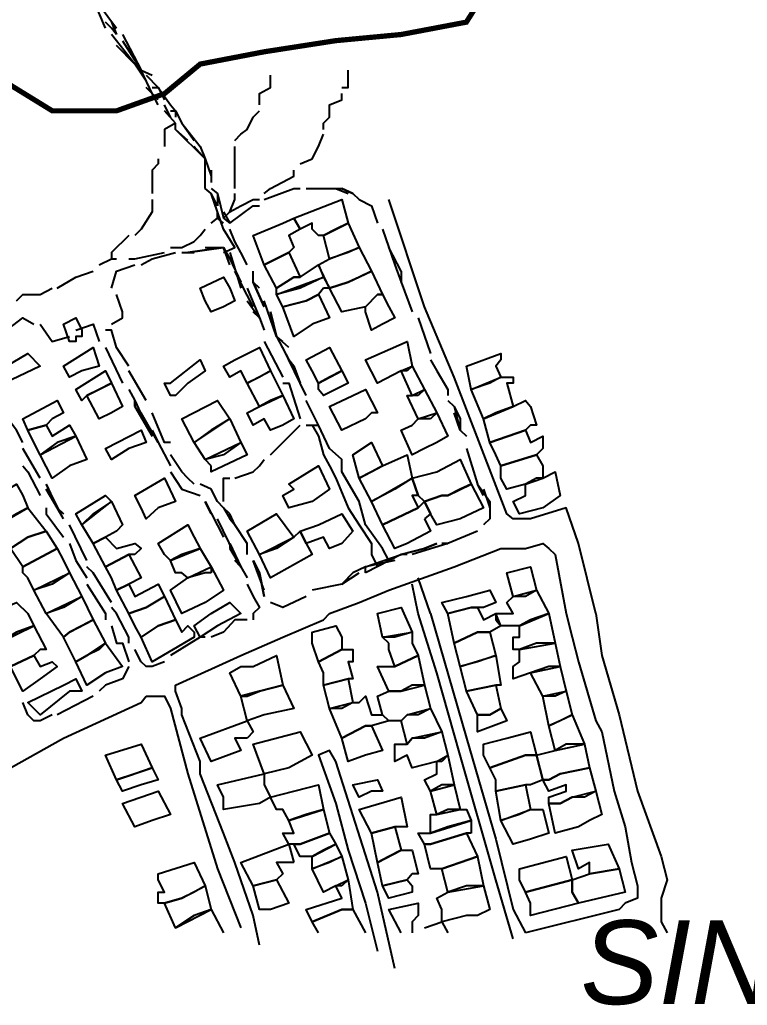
# Model space of a CAD drawing. Header units: millimetres. Extents: x -3588 to 75209, y -3737 to 38254.
# Drawn here: x 6428.2 to 6594.9, y 5044.2 to 5270 of the extents above; entities that cross this region are included whole.
import ezdxf

# ---------------------------------------------------------------- set-up
doc = ezdxf.new("R2010")
doc.units = ezdxf.units.MM
doc.layers.add('P', color=253, linetype='Continuous')
doc.layers.add('T', color=7, linetype='Continuous')

msp = doc.modelspace()

# ---------------------------------------------------------------- linework, layer by layer
at = {"layer": 'P', "const_width": 1.2}
for points in [[(6354.334, 5274.82), (6355.47, 5269.458), (6355.47, 5262.673), (6356.879, 5258.448), (6367.889, 5255.903), (6394.984, 5261.264), (6405.722, 5261.264), (6419.261, 5261.264), (6424.639, 5255.903), (6435.633, 5249.134), (6450.324, 5249.134), (6461.335, 5253.087), (6469.513, 5259.856), (6484.188, 5262.673), (6500.56, 5265.217), (6515.524, 5266.626), (6530.487, 5269.458), (6537.257, 5280.181)], [(6537.257, 5280.181), (6530.487, 5269.458), (6515.524, 5266.626), (6500.56, 5265.217), (6484.188, 5262.673), (6469.513, 5259.856), (6461.335, 5253.087), (6450.324, 5249.134), (6435.633, 5249.134), (6424.639, 5255.903), (6419.261, 5261.264), (6405.722, 5261.264), (6394.984, 5261.264), (6367.889, 5255.903), (6356.879, 5258.448), (6355.47, 5262.673), (6355.47, 5269.458), (6354.334, 5274.82)]]:
    msp.add_lwpolyline(points, dxfattribs=at)
at = {"layer": 'P'}
for points in [[(6447.78, 5268.05), (6444.963, 5274.82), (6443.539, 5276.228)], [(6446.372, 5276.228), (6446.372, 5273.411), (6450.324, 5268.05)], [(6450.324, 5266.626), (6449.188, 5268.05), (6447.78, 5269.458)], [(6449.188, 5269.458), (6450.324, 5266.626)], [(6454.549, 5259.856), (6450.324, 5265.217), (6449.188, 5266.626)], [(6451.733, 5266.626), (6455.958, 5258.448)], [(6451.733, 5265.217), (6455.958, 5258.448), (6458.502, 5257.312)], [(6457.094, 5255.903), (6454.549, 5259.856), (6450.324, 5264.097)], [(6459.911, 5250.542), (6458.502, 5253.087), (6455.958, 5258.448)], [(6501.984, 5254.495), (6503.393, 5254.495), (6503.393, 5258.448)], [(6457.094, 5257.312), (6459.911, 5254.495), (6462.743, 5250.542)], [(6483.068, 5250.542), (6483.068, 5251.662), (6483.068, 5253.087), (6485.613, 5254.495), (6485.613, 5257.312)], [(6459.911, 5251.662), (6458.502, 5253.087), (6457.094, 5254.495)], [(6458.502, 5254.495), (6459.911, 5254.495), (6461.335, 5251.662)], [(6497.743, 5244.893), (6497.743, 5246.301), (6499.152, 5247.725), (6499.152, 5250.542), (6501.984, 5251.662), (6501.984, 5253.087)], [(6462.743, 5247.725), (6461.335, 5250.542)], [(6462.743, 5250.542), (6463.864, 5249.134), (6463.864, 5247.725)], [(6463.864, 5246.301), (6461.335, 5249.134)], [(6462.743, 5249.134), (6463.864, 5249.134), (6465.288, 5246.301), (6468.105, 5242.348)], [(6477.419, 5242.348), (6478.827, 5243.772), (6480.235, 5244.893), (6481.66, 5247.725), (6483.068, 5249.134)], [(6463.864, 5246.301), (6461.335, 5244.893), (6461.335, 5242.348), (6461.335, 5240.94)], [(6470.649, 5236.987), (6470.649, 5238.123), (6463.864, 5244.893), (6463.864, 5246.301)], [(6466.696, 5242.348), (6463.864, 5244.893), (6463.864, 5246.301)], [(6465.288, 5246.301), (6469.513, 5240.94), (6470.649, 5238.123)], [(6492.382, 5236.987), (6495.199, 5238.123), (6496.607, 5240.94), (6497.743, 5243.772)], [(6470.649, 5232.762), (6470.649, 5235.578), (6470.649, 5238.123), (6468.105, 5240.94)], [(6469.513, 5240.94), (6470.649, 5238.123), (6472.058, 5234.17), (6472.058, 5232.762)], [(6477.419, 5231.337), (6477.419, 5232.762), (6477.419, 5235.578), (6477.419, 5236.987), (6477.419, 5239.531), (6477.419, 5240.94)], [(6459.911, 5238.123), (6459.911, 5236.987), (6458.502, 5235.578), (6458.502, 5232.762), (6458.502, 5230.217)], [(6470.649, 5231.337), (6470.649, 5235.578)], [(6472.058, 5235.578), (6472.058, 5234.17), (6472.058, 5232.762)], [(6484.188, 5230.217), (6485.613, 5231.337), (6490.974, 5234.17), (6490.974, 5235.578)], [(6473.466, 5224.568), (6473.466, 5225.976), (6472.058, 5230.217), (6470.649, 5231.337)], [(6472.058, 5231.337), (6473.466, 5230.217), (6473.466, 5227.401)], [(6473.466, 5227.401), (6472.058, 5230.217)], [(6473.466, 5230.217), (6474.874, 5224.568)], [(6476.283, 5225.976), (6477.419, 5228.809), (6477.419, 5230.217)], [(6484.188, 5228.809), (6490.974, 5231.337), (6492.382, 5231.337)], [(6493.791, 5231.337), (6495.199, 5231.337), (6500.56, 5231.337), (6503.393, 5230.217)], [(6500.56, 5231.337), (6501.984, 5231.337), (6504.513, 5230.217), (6501.984, 5231.337)], [(6504.513, 5230.217), (6505.937, 5228.809), (6508.754, 5227.401), (6510.162, 5223.448)], [(6458.502, 5228.809), (6458.502, 5225.976), (6455.958, 5222.023), (6454.549, 5220.615)], [(6476.283, 5225.976), (6478.827, 5227.401), (6481.66, 5228.809), (6483.068, 5228.809)], [(6476.283, 5223.448), (6481.66, 5227.401), (6483.068, 5227.401)], [(6500.56, 5222.023), (6497.743, 5220.615), (6496.607, 5220.615), (6495.199, 5222.023), (6495.199, 5223.448), (6492.382, 5222.023), (6490.974, 5224.568), (6501.984, 5228.809), (6503.393, 5223.448), (6500.56, 5222.023)], [(6560.126, 5133.955), (6556.173, 5150.039), (6553.356, 5158.233), (6545.162, 5155.688), (6541.21, 5155.688), (6539.801, 5156.824), (6527.67, 5188.159), (6520.885, 5204.243), (6512.707, 5228.809)], [(6474.874, 5216.662), (6477.419, 5217.798), (6474.874, 5222.023), (6473.466, 5225.976)], [(6474.874, 5225.976), (6476.283, 5223.448)], [(6474.874, 5224.568), (6476.283, 5225.976)], [(6472.058, 5223.448), (6473.466, 5224.568)], [(6474.874, 5223.448), (6473.466, 5224.568)], [(6474.874, 5224.568), (6476.283, 5223.448)], [(6489.838, 5216.662), (6484.188, 5213.845), (6481.66, 5220.615), (6488.429, 5223.448), (6490.974, 5224.568), (6492.382, 5222.023), (6489.838, 5220.615), (6490.974, 5217.798), (6489.838, 5216.662)], [(6503.393, 5216.662), (6499.152, 5215.254), (6497.743, 5220.615), (6503.393, 5223.448), (6505.937, 5217.798), (6503.393, 5216.662)], [(6453.141, 5220.615), (6449.188, 5216.662), (6449.188, 5215.254)], [(6462.743, 5217.798), (6465.288, 5217.798), (6468.105, 5219.207), (6469.513, 5220.615), (6470.649, 5222.023)], [(6474.874, 5216.662), (6477.419, 5217.798), (6474.874, 5222.023)], [(6480.235, 5213.845), (6478.827, 5216.662), (6477.419, 5219.207), (6476.283, 5222.023)], [(6511.299, 5222.023), (6512.707, 5217.798), (6514.115, 5213.845)], [(6465.288, 5216.662), (6466.696, 5216.662), (6474.874, 5217.798)], [(6474.874, 5217.798), (6466.696, 5216.662), (6468.105, 5216.662)], [(6470.649, 5217.798), (6474.874, 5217.798)], [(6474.874, 5217.798), (6476.283, 5215.254), (6478.827, 5209.893)], [(6476.283, 5213.845), (6474.874, 5217.798)], [(6505.937, 5211.013), (6503.393, 5209.893), (6499.152, 5208.484), (6496.607, 5213.845), (6499.152, 5215.254), (6505.937, 5217.798), (6508.754, 5212.437), (6505.937, 5211.013)], [(6512.707, 5217.798), (6514.115, 5213.845), (6515.524, 5209.893), (6515.524, 5211.013)], [(6515.524, 5212.437), (6512.707, 5217.798)], [(6453.141, 5215.254), (6454.549, 5215.254), (6461.335, 5216.662)], [(6455.958, 5213.845), (6458.502, 5215.254), (6463.864, 5216.662)], [(6476.283, 5216.662), (6478.827, 5208.484)], [(6492.382, 5211.013), (6490.974, 5211.013), (6487.021, 5208.484), (6484.188, 5213.845), (6489.838, 5216.662), (6492.382, 5211.013)], [(6446.372, 5213.845), (6449.188, 5215.254)], [(6449.188, 5215.254), (6450.324, 5215.254)], [(6449.188, 5208.484), (6450.324, 5212.437), (6454.549, 5213.845)], [(6492.382, 5208.484), (6487.021, 5207.076), (6487.021, 5208.484), (6490.974, 5211.013), (6492.382, 5211.013), (6496.607, 5213.845), (6497.743, 5211.013), (6492.382, 5208.484)], [(6436.769, 5208.484), (6441.01, 5211.013), (6444.963, 5212.437)], [(6481.66, 5204.243), (6477.419, 5212.437)], [(6484.188, 5204.243), (6481.66, 5209.893), (6481.66, 5212.437)], [(6510.162, 5207.076), (6507.346, 5204.243), (6501.984, 5203.123), (6499.152, 5208.484), (6503.393, 5209.893), (6508.754, 5212.437), (6511.299, 5207.076), (6510.162, 5207.076)], [(6515.524, 5212.437), (6515.524, 5209.893), (6518.068, 5203.123)], [(6474.874, 5204.243), (6472.058, 5203.123), (6470.649, 5205.652), (6469.513, 5208.484), (6474.874, 5211.013), (6476.283, 5208.484), (6477.419, 5205.652), (6474.874, 5204.243)], [(6483.068, 5208.484), (6481.66, 5209.893), (6484.188, 5204.243)], [(6497.743, 5208.484), (6496.607, 5207.076), (6493.791, 5205.652), (6488.429, 5204.243), (6487.021, 5207.076), (6497.743, 5211.013), (6499.152, 5208.484), (6497.743, 5208.484)], [(6427.455, 5205.652), (6428.864, 5207.076), (6432.816, 5207.076), (6435.633, 5208.484)], [(6449.188, 5200.29), (6451.733, 5201.699), (6451.733, 5203.123), (6450.324, 5207.076)], [(6480.235, 5208.484), (6483.068, 5201.699), (6481.66, 5203.123)], [(6495.199, 5200.29), (6490.974, 5197.474), (6488.429, 5204.243), (6493.791, 5205.652), (6496.607, 5207.076), (6499.152, 5201.699), (6495.199, 5200.29)], [(6511.299, 5200.29), (6508.754, 5198.882), (6507.346, 5203.123), (6507.346, 5204.243), (6510.162, 5207.076), (6511.299, 5207.076), (6512.707, 5204.243), (6514.115, 5201.699), (6511.299, 5200.29)], [(6480.235, 5205.652), (6483.068, 5201.699), (6484.188, 5198.882)], [(6487.021, 5197.474), (6484.188, 5205.652)], [(6489.838, 5194.929), (6487.021, 5197.474), (6485.613, 5203.123)], [(6485.613, 5203.123), (6487.021, 5197.474)], [(6423.214, 5197.474), (6428.864, 5201.699), (6431.408, 5200.29)], [(6432.816, 5200.29), (6435.633, 5196.337), (6439.586, 5197.474)], [(6442.419, 5198.882), (6442.419, 5197.474), (6441.01, 5197.474), (6441.01, 5196.337), (6439.586, 5196.337), (6438.178, 5200.29), (6441.01, 5201.699), (6442.419, 5198.882)], [(6441.01, 5198.882), (6444.963, 5200.29), (6446.372, 5196.337)], [(6519.477, 5201.699), (6522.309, 5193.521)], [(6453.141, 5190.688), (6450.324, 5194.929), (6449.188, 5198.882), (6447.78, 5198.882)], [(6484.188, 5196.337), (6488.429, 5188.159)], [(6488.429, 5196.337), (6487.021, 5197.474), (6489.838, 5192.112)], [(6516.932, 5189.568), (6515.524, 5189.568), (6510.162, 5186.751), (6507.346, 5192.112), (6516.932, 5196.337), (6518.068, 5190.688), (6516.932, 5189.568)], [(6423.214, 5188.159), (6423.214, 5189.568), (6430, 5193.521), (6432.816, 5190.688), (6424.639, 5186.751), (6423.214, 5188.159)], [(6442.419, 5189.568), (6439.586, 5188.159), (6438.178, 5190.688), (6444.963, 5194.929), (6446.372, 5190.688), (6442.419, 5189.568)], [(6447.78, 5194.929), (6451.733, 5186.751)], [(6483.068, 5188.159), (6480.235, 5186.751), (6478.827, 5189.568), (6476.283, 5188.159), (6474.874, 5190.688), (6477.419, 5192.112), (6483.068, 5194.929), (6485.613, 5189.568), (6483.068, 5188.159)], [(6492.382, 5186.751), (6488.429, 5194.929)], [(6499.152, 5188.159), (6496.607, 5186.751), (6495.199, 5189.568), (6493.791, 5192.112), (6499.152, 5194.929), (6501.984, 5189.568), (6499.152, 5188.159)], [(6535.848, 5186.751), (6531.623, 5185.327), (6530.487, 5190.688), (6538.393, 5193.521), (6538.393, 5192.112), (6537.257, 5190.688), (6538.393, 5188.159), (6535.848, 5186.751)], [(6466.696, 5186.751), (6463.864, 5183.918), (6462.743, 5183.918), (6461.335, 5186.751), (6462.743, 5186.751), (6469.513, 5192.112), (6470.649, 5189.568), (6466.696, 5186.751)], [(6493.791, 5183.918), (6492.382, 5186.751), (6490.974, 5190.688), (6489.838, 5192.112)], [(6522.309, 5192.112), (6523.718, 5189.568), (6526.262, 5185.327), (6526.262, 5183.918)], [(6446.372, 5185.327), (6443.539, 5183.918), (6442.419, 5182.798), (6441.01, 5185.327), (6447.78, 5189.568), (6449.188, 5186.751), (6446.372, 5185.327)], [(6457.094, 5182.798), (6453.141, 5189.568)], [(6485.613, 5182.798), (6483.068, 5181.374), (6480.235, 5186.751), (6485.613, 5189.568), (6488.429, 5183.918), (6485.613, 5182.798)], [(6490.974, 5190.688), (6492.382, 5186.751)], [(6496.607, 5185.327), (6496.607, 5186.751), (6501.984, 5189.568), (6503.393, 5186.751), (6497.743, 5183.918), (6496.607, 5185.327)], [(6519.477, 5183.918), (6518.068, 5183.918), (6515.524, 5189.568), (6518.068, 5190.688), (6520.885, 5185.327), (6519.477, 5183.918)], [(6449.188, 5179.966), (6446.372, 5178.557), (6443.539, 5183.918), (6449.188, 5186.751), (6451.733, 5181.374), (6449.188, 5179.966)], [(6488.429, 5186.751), (6489.838, 5186.751), (6492.382, 5178.557)], [(6537.257, 5179.966), (6534.44, 5178.557), (6531.623, 5185.327), (6538.393, 5188.159), (6541.21, 5188.159), (6541.21, 5186.751), (6539.801, 5186.751), (6541.21, 5181.374), (6537.257, 5179.966)], [(6453.141, 5185.327), (6454.549, 5182.798), (6457.094, 5177.149)], [(6508.754, 5179.966), (6507.346, 5178.557), (6501.984, 5176.013), (6499.152, 5181.374), (6504.513, 5183.918), (6507.346, 5185.327), (6510.162, 5179.966), (6508.754, 5179.966)], [(6522.309, 5178.557), (6519.477, 5178.557), (6516.932, 5183.918), (6518.068, 5183.918), (6520.885, 5185.327), (6523.718, 5179.966), (6522.309, 5178.557)], [(6435.633, 5178.557), (6434.225, 5177.149), (6430, 5176.013), (6428.864, 5178.557), (6436.769, 5182.798), (6438.178, 5179.966), (6435.633, 5178.557)], [(6454.549, 5182.798), (6454.549, 5181.374), (6458.502, 5174.604)], [(6454.549, 5181.374), (6454.549, 5182.798)], [(6472.058, 5176.013), (6468.105, 5173.196), (6465.288, 5178.557), (6473.466, 5182.798), (6476.283, 5178.557), (6472.058, 5176.013)], [(6488.429, 5177.149), (6485.613, 5176.013), (6484.188, 5178.557), (6481.66, 5177.149), (6480.235, 5179.966), (6483.068, 5181.374), (6488.429, 5183.918), (6490.974, 5178.557), (6488.429, 5177.149)], [(6493.791, 5177.149), (6495.199, 5177.149), (6496.607, 5177.149), (6493.791, 5182.798)], [(6526.262, 5182.798), (6527.67, 5181.374), (6529.079, 5176.013), (6530.487, 5174.604)], [(6545.162, 5177.149), (6544.042, 5176.013), (6535.848, 5173.196), (6534.44, 5178.557), (6541.21, 5181.374), (6544.042, 5182.798), (6545.162, 5181.374), (6546.587, 5177.149), (6545.162, 5177.149)], [(6428.864, 5173.196), (6427.455, 5176.013), (6423.214, 5181.374)], [(6459.911, 5173.196), (6455.958, 5179.966)], [(6462.743, 5173.196), (6461.335, 5173.196), (6458.502, 5179.966)], [(6523.718, 5173.196), (6520.885, 5171.788), (6518.068, 5170.363), (6515.524, 5176.013), (6518.068, 5177.149), (6519.477, 5178.557), (6523.718, 5179.966), (6526.262, 5174.604), (6523.718, 5173.196)], [(6527.67, 5181.374), (6529.079, 5178.557), (6529.079, 5176.013), (6527.67, 5179.966)], [(6474.874, 5170.363), (6470.649, 5169.243), (6468.105, 5173.196), (6476.283, 5178.557), (6478.827, 5173.196), (6474.874, 5170.363)], [(6436.769, 5173.196), (6432.816, 5170.363), (6431.408, 5173.196), (6430, 5176.013), (6434.225, 5177.149), (6435.633, 5174.604), (6439.586, 5177.149), (6441.01, 5174.604), (6436.769, 5173.196)], [(6453.141, 5171.788), (6449.188, 5169.243), (6447.78, 5171.788), (6455.958, 5176.013), (6457.094, 5173.196), (6453.141, 5171.788)], [(6458.502, 5176.013), (6459.911, 5173.196), (6462.743, 5167.835)], [(6485.613, 5170.363), (6492.382, 5177.149)], [(6495.199, 5177.149), (6496.607, 5174.604), (6497.743, 5170.363), (6499.152, 5167.835), (6500.56, 5165.002), (6503.393, 5158.233), (6505.937, 5154.28), (6508.754, 5150.039), (6508.754, 5147.51), (6510.162, 5144.677)], [(6512.707, 5146.102), (6511.299, 5148.918), (6507.346, 5154.28), (6505.937, 5159.641), (6501.984, 5166.426), (6501.984, 5169.243), (6499.152, 5171.788), (6496.607, 5177.149)], [(6547.995, 5173.196), (6547.995, 5171.788), (6546.587, 5170.363), (6538.393, 5167.835), (6537.257, 5170.363), (6535.848, 5173.196), (6544.042, 5176.013), (6545.162, 5173.196), (6547.995, 5174.604), (6547.995, 5173.196)], [(6439.586, 5167.835), (6435.633, 5165.002), (6432.816, 5170.363), (6441.01, 5174.604), (6443.539, 5169.243), (6439.586, 5167.835)], [(6472.058, 5167.835), (6470.649, 5169.243), (6478.827, 5173.196), (6480.235, 5170.363), (6472.058, 5166.426), (6472.058, 5167.835)], [(6508.754, 5166.426), (6505.937, 5165.002), (6504.513, 5170.363), (6508.754, 5173.196), (6511.299, 5167.835), (6508.754, 5166.426)], [(6432.816, 5165.002), (6428.864, 5171.788)], [(6530.487, 5171.788), (6533.032, 5163.594)], [(6468.105, 5163.594), (6466.696, 5165.002), (6465.288, 5166.426), (6462.743, 5170.363)], [(6477.419, 5165.002), (6481.66, 5166.426), (6483.068, 5167.835), (6484.188, 5169.243)], [(6514.115, 5162.474), (6508.754, 5159.641), (6505.937, 5165.002), (6511.299, 5167.835), (6516.932, 5170.363), (6518.068, 5165.002), (6514.115, 5162.474)], [(6529.079, 5162.474), (6526.262, 5161.049), (6524.838, 5161.049), (6520.885, 5159.641), (6519.477, 5161.049), (6518.068, 5165.002), (6523.718, 5166.426), (6529.079, 5169.243), (6531.623, 5163.594), (6529.079, 5162.474)], [(6546.587, 5165.002), (6544.042, 5163.594), (6539.801, 5162.474), (6538.393, 5165.002), (6538.393, 5167.835), (6546.587, 5170.363), (6547.995, 5167.835), (6547.995, 5165.002), (6546.587, 5165.002)], [(6428.864, 5167.835), (6430, 5166.426), (6432.816, 5161.049)], [(6462.743, 5166.426), (6465.288, 5162.474), (6469.513, 5161.049)], [(6495.199, 5159.641), (6489.838, 5158.233), (6488.429, 5161.049), (6490.974, 5162.474), (6489.838, 5163.594), (6496.607, 5167.835), (6499.152, 5162.474), (6495.199, 5159.641)], [(6547.995, 5158.233), (6542.634, 5156.824), (6541.21, 5159.641), (6544.042, 5161.049), (6544.042, 5163.594), (6547.995, 5165.002), (6550.812, 5166.426), (6551.948, 5161.049), (6547.995, 5158.233)], [(6459.911, 5158.233), (6457.094, 5155.688), (6455.958, 5158.233), (6454.549, 5161.049), (6461.335, 5165.002), (6463.864, 5159.641), (6459.911, 5158.233)], [(6474.874, 5159.641), (6474.874, 5161.049), (6474.874, 5163.594), (6474.874, 5165.002), (6476.283, 5165.002)], [(6519.477, 5161.049), (6518.068, 5161.049), (6519.477, 5158.233), (6511.299, 5154.28), (6508.754, 5159.641), (6518.068, 5165.002), (6519.477, 5161.049)], [(6427.455, 5156.824), (6423.214, 5154.28), (6422.094, 5156.824), (6420.686, 5159.641), (6427.455, 5163.594), (6428.864, 5161.049), (6430, 5158.233), (6427.455, 5156.824)], [(6438.178, 5155.688), (6434.225, 5163.594)], [(6434.225, 5163.594), (6436.769, 5158.233), (6438.178, 5156.824)], [(6438.178, 5155.688), (6436.769, 5158.233), (6434.225, 5162.474)], [(6476.283, 5156.824), (6474.874, 5158.233), (6473.466, 5159.641), (6472.058, 5162.474), (6469.513, 5163.594)], [(6529.079, 5155.688), (6523.718, 5154.28), (6522.309, 5156.824), (6520.885, 5159.641), (6524.838, 5161.049), (6526.262, 5161.049), (6531.623, 5163.594), (6534.44, 5158.233), (6529.079, 5155.688)], [(6533.032, 5163.594), (6535.848, 5159.641), (6535.848, 5158.233), (6535.848, 5159.641)], [(6534.44, 5161.049), (6533.032, 5163.594)], [(6534.44, 5162.474), (6535.848, 5158.233), (6535.848, 5155.688), (6534.44, 5154.28)], [(6444.963, 5156.824), (6442.419, 5154.28), (6441.01, 5156.824), (6447.78, 5161.049), (6449.188, 5159.641), (6444.963, 5156.824)], [(6450.324, 5152.871), (6447.78, 5151.463), (6444.963, 5150.039), (6442.419, 5154.28), (6449.188, 5159.641), (6451.733, 5154.28), (6450.324, 5152.871)], [(6470.649, 5159.641), (6474.874, 5151.463)], [(6470.649, 5159.641), (6474.874, 5151.463)], [(6472.058, 5156.824), (6470.649, 5159.641)], [(6520.885, 5155.688), (6522.309, 5152.871), (6516.932, 5150.039), (6514.115, 5148.918), (6511.299, 5154.28), (6519.477, 5158.233), (6520.885, 5159.641), (6522.309, 5156.824), (6520.885, 5155.688)], [(6430, 5151.463), (6426.047, 5148.918), (6423.214, 5154.28), (6430, 5158.233), (6434.225, 5152.871), (6430, 5151.463)], [(6434.225, 5158.233), (6434.225, 5156.824), (6438.178, 5151.463)], [(6474.874, 5158.233), (6476.283, 5155.688), (6477.419, 5154.28), (6476.283, 5156.824)], [(6477.419, 5147.51), (6473.466, 5155.688)], [(6480.235, 5147.51), (6480.235, 5150.039), (6477.419, 5154.28), (6476.283, 5155.688)], [(6487.021, 5148.918), (6483.068, 5147.51), (6480.235, 5152.871), (6487.021, 5156.824), (6490.974, 5151.463), (6487.021, 5148.918)], [(6501.984, 5150.039), (6499.152, 5148.918), (6497.743, 5151.463), (6493.791, 5150.039), (6492.382, 5152.871), (6496.607, 5154.28), (6501.984, 5156.824), (6504.513, 5152.871), (6501.984, 5150.039)], [(6430, 5151.463), (6434.225, 5152.871), (6436.769, 5148.918), (6428.864, 5144.677), (6426.047, 5148.918), (6430, 5151.463)], [(6443.539, 5146.102), (6439.586, 5154.28)], [(6465.288, 5147.51), (6462.743, 5146.102), (6461.335, 5147.51), (6459.911, 5150.039), (6466.696, 5154.28), (6468.105, 5151.463), (6469.513, 5148.918), (6465.288, 5147.51)], [(6493.791, 5150.039), (6495.199, 5147.51), (6485.613, 5142.149), (6483.068, 5147.51), (6490.974, 5151.463), (6492.382, 5152.871), (6493.791, 5150.039)], [(6533.032, 5152.871), (6526.262, 5150.039), (6524.838, 5150.039)], [(6454.549, 5147.51), (6453.141, 5147.51), (6447.78, 5144.677), (6444.963, 5150.039), (6447.78, 5151.463), (6450.324, 5148.918), (6454.549, 5150.039), (6455.958, 5148.918), (6454.549, 5147.51)], [(6435.633, 5140.724), (6431.408, 5139.316), (6430, 5142.149), (6428.864, 5143.269), (6428.864, 5144.677), (6436.769, 5148.918), (6438.178, 5146.102), (6439.586, 5143.269), (6435.633, 5140.724)], [(6439.586, 5150.039), (6441.01, 5146.102), (6443.539, 5142.149)], [(6472.058, 5143.269), (6470.649, 5143.269), (6466.696, 5142.149), (6465.288, 5143.269), (6463.864, 5143.269), (6462.743, 5146.102), (6469.513, 5148.918), (6472.058, 5144.677), (6472.058, 5143.269)], [(6476.283, 5150.039), (6478.827, 5144.677), (6480.235, 5142.149)], [(6476.283, 5150.039), (6476.283, 5148.918), (6478.827, 5144.677), (6477.419, 5146.102)], [(6505.937, 5136.499), (6512.707, 5139.316), (6527.67, 5144.677), (6538.393, 5148.918), (6544.042, 5148.918), (6547.995, 5150.039), (6549.403, 5148.918), (6550.812, 5147.51), (6553.356, 5133.955), (6554.765, 5128.594), (6556.173, 5122.944), (6560.126, 5109.389), (6561.534, 5106.861), (6564.367, 5093.305), (6566.912, 5085.128), (6568.32, 5076.934), (6569.728, 5071.572), (6569.728, 5068.74), (6566.912, 5067.619), (6565.487, 5066.211), (6544.042, 5060.85)], [(6523.718, 5150.039), (6520.885, 5148.918), (6515.524, 5147.51)], [(6515.524, 5147.51), (6520.885, 5148.918), (6523.718, 5150.039)], [(6524.838, 5150.039), (6526.262, 5150.039), (6518.068, 5147.51)], [(6449.188, 5142.149), (6447.78, 5144.677), (6453.141, 5147.51), (6455.958, 5142.149), (6453.141, 5140.724), (6450.324, 5139.316), (6449.188, 5142.149)], [(6484.188, 5137.908), (6483.068, 5143.269), (6481.66, 5146.102)], [(6481.66, 5146.102), (6483.068, 5143.269), (6484.188, 5137.908)], [(6484.188, 5139.316), (6481.66, 5146.102)], [(6514.115, 5146.102), (6507.346, 5144.677), (6504.513, 5143.269)], [(6515.524, 5147.51), (6507.346, 5143.269)], [(6507.346, 5143.269), (6507.346, 5144.677), (6515.524, 5147.51)], [(6516.932, 5147.51), (6515.524, 5147.51)], [(6449.188, 5136.499), (6444.963, 5143.269), (6443.539, 5144.677)], [(6470.649, 5136.499), (6465.288, 5133.955), (6462.743, 5139.316), (6466.696, 5142.149), (6472.058, 5144.677), (6474.874, 5139.316), (6470.649, 5136.499)], [(6544.042, 5137.908), (6541.21, 5137.908), (6539.801, 5143.269), (6545.162, 5144.677), (6546.587, 5139.316), (6544.042, 5137.908)], [(6438.178, 5135.363), (6434.225, 5133.955), (6431.408, 5139.316), (6439.586, 5143.269), (6442.419, 5137.908), (6438.178, 5135.363)], [(6503.393, 5142.149), (6501.984, 5140.724), (6495.199, 5139.316)], [(6504.513, 5143.269), (6501.984, 5140.724), (6505.937, 5143.269)], [(6522.309, 5133.955), (6519.477, 5142.149)], [(6443.539, 5140.724), (6447.78, 5133.955), (6447.78, 5132.547)], [(6461.335, 5137.908), (6457.094, 5135.363), (6453.141, 5133.955), (6450.324, 5139.316), (6453.141, 5140.724), (6454.549, 5137.908), (6459.911, 5140.724), (6461.335, 5137.908)], [(6480.235, 5140.724), (6481.66, 5137.908), (6483.068, 5135.363), (6481.66, 5133.955), (6481.66, 5132.547)], [(6519.477, 5133.955), (6518.068, 5140.724)], [(6534.44, 5135.363), (6533.032, 5135.363), (6531.623, 5135.363), (6526.262, 5133.955), (6524.838, 5136.499), (6530.487, 5137.908), (6535.848, 5139.316), (6537.257, 5136.499), (6534.44, 5135.363)], [(6545.162, 5132.547), (6542.634, 5131.138), (6538.393, 5131.138), (6537.257, 5133.955), (6541.21, 5133.955), (6539.801, 5136.499), (6541.21, 5137.908), (6546.587, 5139.316), (6549.403, 5133.955), (6545.162, 5132.547)], [(6442.419, 5131.138), (6439.586, 5129.714), (6438.178, 5128.594), (6434.225, 5133.955), (6442.419, 5137.908), (6444.963, 5132.547), (6442.419, 5131.138)], [(6454.549, 5131.138), (6453.141, 5133.955), (6457.094, 5135.363), (6461.335, 5137.908), (6463.864, 5132.547), (6459.911, 5131.138), (6455.958, 5128.594), (6454.549, 5131.138)], [(6493.791, 5137.908), (6488.429, 5135.363), (6485.613, 5136.499)], [(6427.455, 5129.714), (6423.214, 5127.185), (6422.094, 5129.714), (6420.686, 5132.547), (6424.639, 5135.363), (6427.455, 5136.499), (6430, 5133.955), (6431.408, 5131.138), (6427.455, 5129.714)], [(6453.141, 5127.185), (6453.141, 5128.594), (6450.324, 5133.955), (6449.188, 5135.363)], [(6483.068, 5058.017), (6481.66, 5064.803), (6477.419, 5076.934), (6474.874, 5083.703), (6469.513, 5097.258), (6469.513, 5100.075), (6465.288, 5110.814), (6465.288, 5112.222), (6463.864, 5116.175), (6463.864, 5117.583), (6478.827, 5124.353), (6488.429, 5128.594), (6497.743, 5132.547), (6499.152, 5133.955), (6505.937, 5136.499)], [(6472.058, 5133.955), (6476.283, 5136.499), (6478.827, 5133.955), (6473.466, 5131.138), (6469.513, 5128.594), (6468.105, 5131.138), (6472.058, 5133.955)], [(6514.115, 5128.594), (6511.299, 5128.594), (6510.162, 5133.955), (6515.524, 5135.363), (6518.068, 5129.714), (6514.115, 5128.594)], [(6537.257, 5132.547), (6538.393, 5131.138), (6535.848, 5129.714), (6533.032, 5129.714), (6527.67, 5127.185), (6526.262, 5133.955), (6531.623, 5135.363), (6533.032, 5135.363), (6534.44, 5132.547), (6537.257, 5133.955), (6537.257, 5132.547)], [(6446.372, 5125.777), (6443.539, 5124.353), (6441.01, 5122.944), (6438.178, 5128.594), (6439.586, 5129.714), (6444.963, 5132.547), (6447.78, 5127.185), (6446.372, 5125.777)], [(6468.105, 5129.714), (6468.105, 5128.594), (6458.502, 5122.944), (6455.958, 5128.594), (6459.911, 5131.138), (6463.864, 5132.547), (6465.288, 5129.714), (6466.696, 5131.138), (6468.105, 5129.714)], [(6480.235, 5132.547), (6477.419, 5132.547), (6474.874, 5129.714), (6472.058, 5128.594)], [(6541.21, 5059.426), (6537.257, 5072.981), (6529.079, 5101.499), (6523.718, 5120.4), (6519.477, 5133.955)], [(6522.309, 5133.955), (6530.487, 5105.452), (6537.257, 5082.295), (6541.21, 5066.211), (6544.042, 5060.85)], [(6546.587, 5127.185), (6542.634, 5125.777), (6541.21, 5125.777), (6541.21, 5128.594), (6542.634, 5128.594), (6542.634, 5131.138), (6549.403, 5133.955), (6550.812, 5127.185), (6546.587, 5127.185)], [(6560.126, 5133.955), (6561.534, 5124.353)], [(6432.816, 5125.777), (6431.408, 5124.353), (6426.047, 5121.824), (6423.214, 5127.185), (6431.408, 5131.138), (6434.225, 5125.777), (6432.816, 5125.777)], [(6449.188, 5131.138), (6450.324, 5127.185), (6451.733, 5127.185), (6453.141, 5122.944)], [(6495.199, 5127.185), (6495.199, 5129.714), (6500.56, 5131.138), (6501.984, 5128.594), (6501.984, 5125.777), (6496.607, 5122.944), (6495.199, 5127.185)], [(6470.649, 5128.594), (6469.513, 5128.594), (6462.743, 5124.353)], [(6512.707, 5127.185), (6511.299, 5128.594), (6518.068, 5129.714), (6518.068, 5127.185), (6519.477, 5124.353), (6514.115, 5121.824), (6512.707, 5125.777), (6512.707, 5127.185)], [(6533.032, 5122.944), (6529.079, 5121.824), (6527.67, 5127.185), (6533.032, 5129.714), (6535.848, 5129.714), (6537.257, 5124.353), (6533.032, 5122.944)], [(6447.78, 5120.4), (6443.539, 5117.583), (6441.01, 5122.944), (6443.539, 5124.353), (6447.78, 5127.185), (6451.733, 5121.824), (6447.78, 5120.4)], [(6461.335, 5122.944), (6458.502, 5121.824), (6457.094, 5121.824), (6455.958, 5122.944), (6454.549, 5125.777)], [(6497.743, 5120.4), (6496.607, 5122.944), (6501.984, 5125.777), (6504.513, 5125.777), (6504.513, 5122.944), (6503.393, 5122.944), (6504.513, 5118.991), (6503.393, 5118.991), (6497.743, 5117.583), (6497.743, 5120.4)], [(6549.403, 5121.824), (6545.162, 5120.4), (6541.21, 5118.991), (6541.21, 5121.824), (6542.634, 5122.944), (6542.634, 5125.777), (6550.812, 5127.185), (6551.948, 5121.824), (6549.403, 5121.824)], [(6432.816, 5118.991), (6428.864, 5116.175), (6427.455, 5118.991), (6426.047, 5121.824), (6431.408, 5124.353), (6432.816, 5121.824), (6435.633, 5122.944), (6436.769, 5121.824), (6432.816, 5118.991)], [(6478.827, 5121.824), (6481.66, 5121.824), (6487.021, 5124.353), (6488.429, 5117.583), (6483.068, 5116.175), (6478.827, 5115.039), (6476.283, 5120.4), (6478.827, 5121.824)], [(6518.068, 5117.583), (6515.524, 5116.175), (6512.707, 5116.175), (6510.162, 5121.824), (6511.299, 5121.824), (6514.115, 5121.824), (6519.477, 5124.353), (6520.885, 5117.583), (6518.068, 5117.583)], [(6537.257, 5117.583), (6530.487, 5116.175), (6529.079, 5121.824), (6537.257, 5124.353), (6538.393, 5117.583), (6537.257, 5117.583)], [(6561.534, 5124.353), (6565.487, 5110.814)], [(6453.141, 5121.824), (6451.733, 5118.991), (6447.78, 5117.583), (6446.372, 5116.175)], [(6550.812, 5115.039), (6547.995, 5115.039), (6545.162, 5120.4), (6551.948, 5121.824), (6553.356, 5116.175), (6550.812, 5115.039)], [(6441.01, 5116.175), (6439.586, 5116.175), (6432.816, 5110.814), (6430, 5113.63), (6438.178, 5117.583), (6441.01, 5118.991), (6442.419, 5116.175), (6441.01, 5116.175)], [(6501.984, 5112.222), (6499.152, 5112.222), (6497.743, 5117.583), (6503.393, 5118.991), (6504.513, 5113.63), (6501.984, 5112.222)], [(6480.235, 5115.039), (6483.068, 5116.175), (6488.429, 5117.583), (6490.974, 5112.222), (6484.188, 5110.814), (6480.235, 5109.389), (6478.827, 5115.039), (6480.235, 5115.039)], [(6519.477, 5110.814), (6516.932, 5110.814), (6515.524, 5109.389), (6512.707, 5109.389), (6511.299, 5110.814), (6510.162, 5115.039), (6512.707, 5116.175), (6515.524, 5116.175), (6520.885, 5117.583), (6522.309, 5112.222), (6519.477, 5110.814)], [(6535.848, 5110.814), (6533.032, 5110.814), (6530.487, 5116.175), (6537.257, 5117.583), (6538.393, 5112.222), (6535.848, 5110.814)], [(6367.889, 5060.85), (6386.806, 5072.981), (6398.937, 5081.175), (6402.889, 5083.703), (6412.492, 5089.064), (6426.047, 5098.667), (6438.178, 5105.452), (6455.958, 5113.63), (6457.094, 5115.039)], [(6444.963, 5115.039), (6436.769, 5110.814)], [(6457.094, 5115.039), (6458.502, 5115.039), (6461.335, 5115.039), (6462.743, 5112.222), (6466.696, 5097.258), (6473.466, 5075.525), (6478.827, 5061.97)], [(6511.299, 5110.814), (6512.707, 5109.389), (6508.754, 5108.269), (6507.346, 5108.269), (6501.984, 5105.452), (6499.152, 5112.222), (6504.513, 5113.63), (6505.937, 5113.63), (6507.346, 5115.039), (6508.754, 5110.814), (6511.299, 5110.814)], [(6551.948, 5109.389), (6549.403, 5108.269), (6547.995, 5115.039), (6553.356, 5116.175), (6554.765, 5110.814), (6551.948, 5109.389)], [(6435.633, 5110.814), (6432.816, 5109.389), (6431.408, 5109.389), (6430, 5110.814), (6428.864, 5113.63)], [(6520.885, 5105.452), (6518.068, 5105.452), (6516.932, 5104.028), (6515.524, 5109.389), (6516.932, 5110.814), (6522.309, 5112.222), (6524.838, 5106.861), (6520.885, 5105.452)], [(6535.848, 5110.814), (6538.393, 5112.222), (6539.801, 5109.389), (6533.032, 5106.861), (6533.032, 5110.814), (6535.848, 5110.814)], [(6553.356, 5104.028), (6550.812, 5102.62), (6549.403, 5108.269), (6554.765, 5110.814), (6557.581, 5104.028), (6553.356, 5104.028)], [(6565.487, 5110.814), (6569.728, 5093.305)], [(6480.235, 5105.452), (6477.419, 5105.452), (6478.827, 5102.62), (6472.058, 5100.075), (6469.513, 5105.452), (6480.235, 5109.389), (6481.66, 5106.861), (6480.235, 5105.452)], [(6507.346, 5101.499), (6503.393, 5100.075), (6501.984, 5105.452), (6507.346, 5108.269), (6508.754, 5108.269), (6511.299, 5102.62), (6507.346, 5101.499)], [(6489.838, 5098.667), (6484.188, 5097.258), (6481.66, 5104.028), (6492.382, 5106.861), (6495.199, 5101.499), (6489.838, 5098.667)], [(6524.838, 5100.075), (6523.718, 5100.075), (6518.068, 5098.667), (6516.932, 5101.499), (6514.115, 5100.075), (6514.115, 5104.028), (6516.932, 5104.028), (6518.068, 5105.452), (6524.838, 5106.861), (6526.262, 5101.499), (6524.838, 5100.075)], [(6534.44, 5101.499), (6534.44, 5104.028), (6539.801, 5105.452), (6545.162, 5106.861), (6546.587, 5101.499), (6544.042, 5101.499), (6535.848, 5098.667), (6534.44, 5101.499)], [(6454.549, 5097.258), (6450.324, 5095.85), (6447.78, 5101.499), (6455.958, 5104.028), (6458.502, 5098.667), (6454.549, 5097.258)], [(6550.812, 5102.62), (6557.581, 5104.028), (6558.718, 5098.667), (6551.948, 5097.258), (6549.403, 5095.85), (6547.995, 5095.85), (6546.587, 5101.499), (6550.812, 5102.62)], [(6514.115, 5052.656), (6510.162, 5070.164), (6500.56, 5100.075), (6499.152, 5102.62), (6496.607, 5101.499), (6500.56, 5090.489), (6503.393, 5079.75), (6507.346, 5067.619), (6510.162, 5056.609)], [(6524.838, 5094.714), (6522.309, 5093.305), (6520.885, 5095.85), (6523.718, 5097.258), (6523.718, 5100.075), (6526.262, 5101.499), (6527.67, 5094.714), (6524.838, 5094.714)], [(6537.257, 5095.85), (6535.848, 5098.667), (6544.042, 5101.499), (6546.587, 5101.499), (6547.995, 5095.85), (6545.162, 5094.714), (6544.042, 5094.714), (6537.257, 5093.305), (6537.257, 5095.85)], [(6455.958, 5094.714), (6451.733, 5093.305), (6450.324, 5095.85), (6458.502, 5098.667), (6459.911, 5095.85), (6455.958, 5094.714)], [(6557.581, 5091.897), (6554.765, 5091.897), (6551.948, 5090.489), (6549.403, 5090.489), (6549.403, 5091.897), (6553.356, 5093.305), (6553.356, 5094.714), (6549.403, 5093.305), (6547.995, 5095.85), (6549.403, 5095.85), (6551.948, 5097.258), (6558.718, 5098.667), (6560.126, 5093.305), (6557.581, 5091.897)], [(6474.874, 5091.897), (6473.466, 5094.714), (6484.188, 5097.258), (6484.188, 5094.714), (6485.613, 5091.897), (6483.068, 5090.489), (6474.874, 5089.064), (6474.874, 5091.897)], [(6493.791, 5087.944), (6489.838, 5086.536), (6488.429, 5089.064), (6487.021, 5089.064), (6485.613, 5091.897), (6496.607, 5094.714), (6497.743, 5089.064), (6493.791, 5087.944)], [(6508.754, 5093.305), (6505.937, 5091.897), (6504.513, 5094.714), (6510.162, 5095.85), (6511.299, 5093.305), (6508.754, 5093.305)], [(6526.262, 5089.064), (6523.718, 5087.944), (6522.309, 5093.305), (6527.67, 5094.714), (6529.079, 5089.064), (6526.262, 5089.064)], [(6542.634, 5087.944), (6538.393, 5086.536), (6537.257, 5093.305), (6544.042, 5094.714), (6545.162, 5089.064), (6542.634, 5087.944)], [(6458.502, 5086.536), (6454.549, 5085.128), (6451.733, 5090.489), (6459.911, 5093.305), (6462.743, 5087.944), (6458.502, 5086.536)], [(6515.524, 5085.128), (6514.115, 5085.128), (6508.754, 5083.703), (6505.937, 5089.064), (6515.524, 5091.897), (6516.932, 5085.128), (6515.524, 5085.128)], [(6558.718, 5086.536), (6556.173, 5085.128), (6550.812, 5083.703), (6549.403, 5090.489), (6551.948, 5090.489), (6554.765, 5091.897), (6560.126, 5093.305), (6561.534, 5087.944), (6558.718, 5086.536)], [(6569.728, 5093.305), (6575.089, 5078.342)], [(6499.152, 5083.703), (6492.382, 5081.175), (6490.974, 5081.175), (6489.838, 5081.175), (6488.429, 5083.703), (6490.974, 5083.703), (6489.838, 5086.536), (6497.743, 5089.064), (6499.152, 5083.703)], [(6526.262, 5085.128), (6522.309, 5083.703), (6522.309, 5087.944), (6523.718, 5087.944), (6529.079, 5089.064), (6530.487, 5089.064), (6531.623, 5086.536), (6526.262, 5085.128)], [(6545.162, 5082.295), (6541.21, 5081.175), (6538.393, 5086.536), (6545.162, 5089.064), (6547.995, 5089.064), (6549.403, 5083.703), (6545.162, 5082.295)], [(6512.707, 5078.342), (6510.162, 5076.934), (6508.754, 5083.703), (6514.115, 5085.128), (6515.524, 5079.75), (6512.707, 5078.342)], [(6531.623, 5083.703), (6530.487, 5083.703), (6522.309, 5081.175), (6520.885, 5081.175), (6519.477, 5083.703), (6522.309, 5083.703), (6531.623, 5086.536), (6531.623, 5083.703)], [(6497.743, 5079.75), (6495.199, 5078.342), (6492.382, 5078.342), (6490.974, 5081.175), (6492.382, 5081.175), (6499.152, 5083.703), (6500.56, 5081.175), (6497.743, 5079.75)], [(6529.079, 5076.934), (6524.838, 5075.525), (6522.309, 5075.525), (6520.885, 5081.175), (6522.309, 5081.175), (6530.487, 5083.703), (6533.032, 5078.342), (6529.079, 5076.934)], [(6490.974, 5076.934), (6487.021, 5076.934), (6488.429, 5074.389), (6487.021, 5072.981), (6481.66, 5071.572), (6478.827, 5076.934), (6489.838, 5081.175), (6490.974, 5076.934)], [(6499.152, 5076.934), (6495.199, 5075.525), (6495.199, 5078.342), (6500.56, 5081.175), (6501.984, 5078.342), (6499.152, 5076.934)], [(6558.718, 5075.525), (6558.718, 5076.934), (6556.173, 5075.525), (6554.765, 5079.75), (6562.959, 5081.175), (6565.487, 5075.525), (6558.718, 5074.389), (6558.718, 5075.525)], [(6501.984, 5071.572), (6500.56, 5071.572), (6497.743, 5070.164), (6495.199, 5075.525), (6501.984, 5078.342), (6503.393, 5072.981), (6501.984, 5071.572)], [(6518.068, 5074.389), (6516.932, 5072.981), (6511.299, 5071.572), (6510.162, 5076.934), (6515.524, 5079.75), (6518.068, 5079.75), (6519.477, 5074.389), (6518.068, 5074.389)], [(6530.487, 5071.572), (6526.262, 5070.164), (6524.838, 5075.525), (6533.032, 5078.342), (6534.44, 5071.572), (6530.487, 5071.572)], [(6542.634, 5072.981), (6542.634, 5075.525), (6553.356, 5078.342), (6554.765, 5072.981), (6544.042, 5070.164), (6542.634, 5072.981)], [(6575.089, 5078.342), (6576.498, 5072.981)], [(6468.105, 5070.164), (6465.288, 5068.74), (6461.335, 5067.619), (6459.911, 5067.619), (6459.911, 5070.164), (6461.335, 5070.164), (6459.911, 5072.981), (6459.911, 5074.389), (6468.105, 5076.934), (6470.649, 5071.572), (6468.105, 5070.164)], [(6554.765, 5070.164), (6554.765, 5072.981), (6558.718, 5074.389), (6565.487, 5075.525), (6566.912, 5070.164), (6556.173, 5067.619), (6554.765, 5070.164)], [(6468.105, 5064.803), (6463.864, 5061.97), (6461.335, 5067.619), (6465.288, 5068.74), (6470.649, 5071.572), (6472.058, 5066.211), (6468.105, 5064.803)], [(6485.613, 5066.211), (6483.068, 5066.211), (6481.66, 5071.572), (6487.021, 5072.981), (6489.838, 5067.619), (6485.613, 5066.211)], [(6503.393, 5066.211), (6501.984, 5066.211), (6495.199, 5063.379), (6493.791, 5066.211), (6501.984, 5068.74), (6500.56, 5071.572), (6503.393, 5072.981), (6504.513, 5066.211), (6503.393, 5066.211)], [(6518.068, 5071.572), (6518.068, 5070.164), (6512.707, 5068.74), (6511.299, 5071.572), (6516.932, 5072.981), (6518.068, 5071.572)], [(6533.032, 5064.803), (6530.487, 5064.803), (6524.838, 5063.379), (6524.838, 5066.211), (6523.718, 5068.74), (6526.262, 5070.164), (6534.44, 5071.572), (6535.848, 5066.211), (6533.032, 5064.803)], [(6545.162, 5067.619), (6544.042, 5070.164), (6554.765, 5072.981), (6554.765, 5070.164), (6556.173, 5067.619), (6545.162, 5064.803), (6545.162, 5067.619)], [(6576.498, 5072.981), (6575.089, 5068.74), (6575.089, 5064.803), (6575.089, 5063.379), (6576.498, 5060.85)], [(6515.524, 5060.85), (6512.707, 5066.211), (6519.477, 5067.619), (6519.477, 5064.803), (6518.068, 5063.379), (6518.068, 5060.85)], [(6463.864, 5061.97), (6472.058, 5066.211), (6474.874, 5060.85)], [(6496.607, 5060.85), (6495.199, 5063.379), (6501.984, 5066.211), (6504.513, 5066.211), (6507.346, 5060.85)], [(6520.885, 5061.97), (6524.838, 5063.379), (6526.262, 5060.85)]]:
    msp.add_lwpolyline(points, dxfattribs=at)

# ---------------------------------------------------------------- texts
at = {"layer": 'T', "insert": (6556.637, 5063.715), "char_height": 19.20446, "attachment_point": 1}
msp.add_mtext('{\\fArial|b0|i1|c0|p18;SINAI}', dxfattribs=at)

doc.saveas('drawing.dxf')
